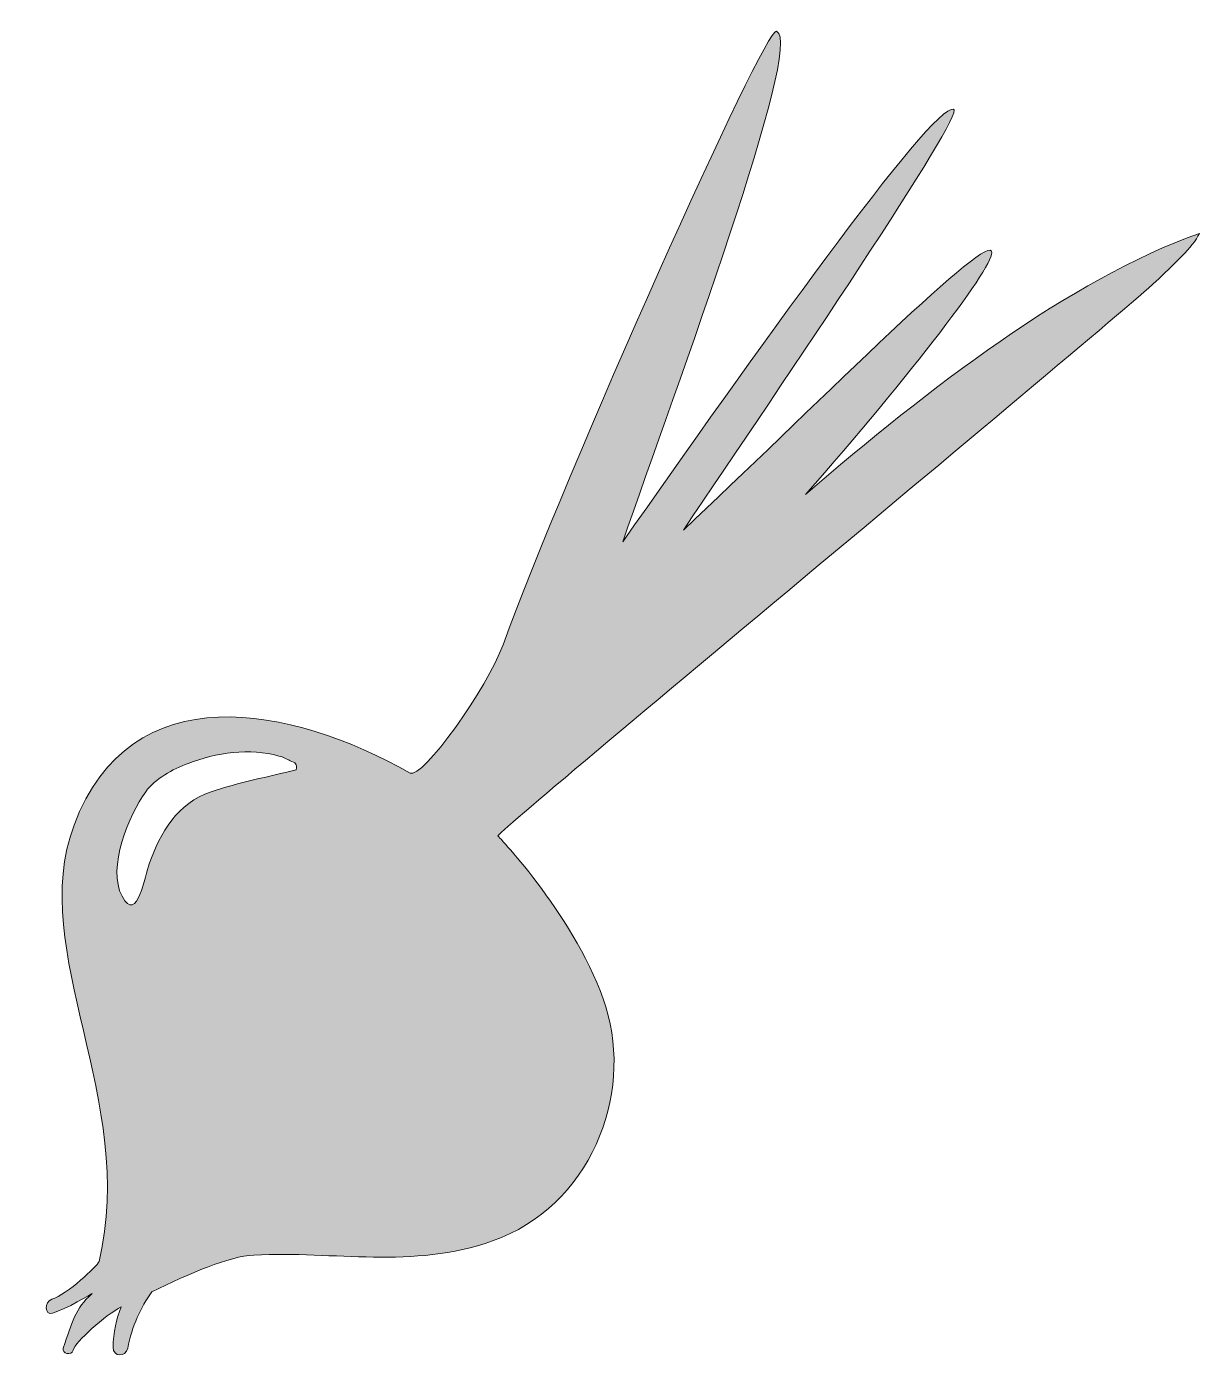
# Model space of a CAD drawing. Header units: inches. Extents: x -2 to 89, y 0 to 102.
import ezdxf

# ---------------------------------------------------------------- set-up
doc = ezdxf.new("R2010")
doc.units = ezdxf.units.IN
doc.header["$MEASUREMENT"] = 0
doc.layers.add('Layer 1', color=7, linetype='Continuous')

msp = doc.modelspace()

# ---------------------------------------------------------------- hatches: boundary and pattern name
at = {"layer": 'Layer 1', "true_color": 0x70009f}
h = msp.add_hatch(color=204, dxfattribs=at)
h.dxf.hatch_style = 2
edge = h.paths.add_edge_path()
edge.add_spline(control_points=[(0.48, 3.2), (1.48, 3.49), (3.51, 4.71), (3.51, 4.71), (2.22, 3.54), (1.97, 2.52), (1.3, 0.51), (1.17, 0.12), (1.94, -0.09), (2.06, 0.36), (2.22, 1), (4.53, 3.05), (5.76, 3.69), (5.38, 2.76), (5.15, 1.74), (5.13, 0.58), (5.11, -0.17), (6.12, -0.19), (6.25, 0.51), (6.59, 2.24), (7.24, 3.63), (8.1, 4.85), (10.96, 6.24), (14.07, 7.58), (15.94, 7.67), (22.17, 7.98), (28.09, 6.57), (34.28, 8.75), (41.75, 11.39), (45.11, 19.88), (42.97, 26.71), (40.86, 33.43), (34.68, 39.84), (34.68, 39.84), (34.44, 40.05), (83.6, 80.67), (85.57, 82.72), (86.51, 83.71), (88.07, 84.96), (88.56, 86.09), (78.59, 82.53), (67.79, 74.22), (58.31, 66.04), (66.27, 75.09), (73.08, 83.88), (72.59, 84.73), (71.94, 85.87), (58.09, 71.9), (48.94, 63.32), (56.51, 74.52), (70.64, 95.34), (69.69, 95.62), (68.06, 96.11), (53.8, 75.97), (44.28, 62.42), (48.31, 74.09), (58.25, 100.71), (56.09, 101.6), (55.2, 101.96), (39.82, 67.59), (35.08, 54.51), (33.9, 51.25), (28.87, 44.13), (27.94, 44.66), (18.79, 49.86), (6.44, 52.25), (2.13, 40.67), (-1.51, 30.87), (7.04, 19.6), (4.05, 7.16), (3.88, 6.8), (1.65, 4.67), (0.42, 4.27), (-0.17, 4.08), (-0.13, 3.01), (0.48, 3.2)], knot_values=[0, 0, 0, 0, 1, 1, 1, 2, 2, 2, 3, 3, 3, 4, 4, 4, 5, 5, 5, 6, 6, 6, 7, 7, 7, 8, 8, 8, 9, 9, 9, 10, 10, 10, 11, 11, 11, 12, 12, 12, 13, 13, 13, 14, 14, 14, 15, 15, 15, 16, 16, 16, 17, 17, 17, 18, 18, 18, 19, 19, 19, 20, 20, 20, 21, 21, 21, 22, 22, 22, 23, 23, 23, 24, 24, 24, 25, 25, 25, 25], degree=3, periodic=1)
edge = h.paths.add_edge_path()
edge.add_spline(control_points=[(7.64, 43.23), (8.37, 44.24), (9.7, 44.95), (10.89, 45.4), (13.01, 46.22), (15.66, 46.61), (17.87, 45.97), (18.19, 45.88), (18.48, 45.76), (18.74, 45.61), (19.11, 45.47), (19.31, 45.36), (19.2, 44.92), (17.03, 44.37), (14.82, 43.95), (12.65, 43.23), (10.08, 42.36), (8.78, 40.12), (7.9, 37.7), (7.6, 36.89), (7.01, 33.02), (5.82, 35.21), (4.65, 37.36), (6.35, 41.46), (7.64, 43.23)], knot_values=[0, 0, 0, 0, 1, 1, 1, 2, 2, 2, 3, 3, 3, 4, 4, 4, 5, 5, 5, 6, 6, 6, 7, 7, 7, 8, 8, 8, 8], degree=3, periodic=1)

# ---------------------------------------------------------------- linework, layer by layer
at = {"layer": 'Layer 1', "lineweight": 0}
for points, knots in [([(0.48, 3.2), (1.48, 3.49), (3.51, 4.71), (3.51, 4.71), (2.22, 3.54), (1.97, 2.52), (1.3, 0.51), (1.17, 0.12), (1.94, -0.09), (2.06, 0.36), (2.22, 1), (4.53, 3.05), (5.76, 3.69), (5.38, 2.76), (5.15, 1.74), (5.13, 0.58), (5.11, -0.17), (6.12, -0.19), (6.25, 0.51), (6.59, 2.24), (7.24, 3.63), (8.1, 4.85), (10.96, 6.24), (14.07, 7.58), (15.94, 7.67), (22.17, 7.98), (28.09, 6.57), (34.28, 8.75), (41.75, 11.39), (45.11, 19.88), (42.97, 26.71), (40.86, 33.43), (34.68, 39.84), (34.68, 39.84), (34.44, 40.05), (83.6, 80.67), (85.57, 82.72), (86.51, 83.71), (88.07, 84.96), (88.56, 86.09), (78.59, 82.53), (67.79, 74.22), (58.31, 66.04), (66.27, 75.09), (73.08, 83.88), (72.59, 84.73), (71.94, 85.87), (58.09, 71.9), (48.94, 63.32), (56.51, 74.52), (70.64, 95.34), (69.69, 95.62), (68.06, 96.11), (53.8, 75.97), (44.28, 62.42), (48.31, 74.09), (58.25, 100.71), (56.09, 101.6), (55.2, 101.96), (39.82, 67.59), (35.08, 54.51), (33.9, 51.25), (28.87, 44.13), (27.94, 44.66), (18.79, 49.86), (6.44, 52.25), (2.13, 40.67), (-1.51, 30.87), (7.04, 19.6), (4.05, 7.16), (3.88, 6.8), (1.65, 4.67), (0.42, 4.27), (-0.17, 4.08), (-0.13, 3.01), (0.48, 3.2)], [0, 0, 0, 0, 1, 1, 1, 2, 2, 2, 3, 3, 3, 4, 4, 4, 5, 5, 5, 6, 6, 6, 7, 7, 7, 8, 8, 8, 9, 9, 9, 10, 10, 10, 11, 11, 11, 12, 12, 12, 13, 13, 13, 14, 14, 14, 15, 15, 15, 16, 16, 16, 17, 17, 17, 18, 18, 18, 19, 19, 19, 20, 20, 20, 21, 21, 21, 22, 22, 22, 23, 23, 23, 24, 24, 24, 25, 25, 25, 25]), ([(7.64, 43.23), (8.37, 44.24), (9.7, 44.95), (10.89, 45.4), (13.01, 46.22), (15.66, 46.61), (17.87, 45.97), (18.19, 45.88), (18.48, 45.76), (18.74, 45.61), (19.11, 45.47), (19.31, 45.36), (19.2, 44.92), (17.03, 44.37), (14.82, 43.95), (12.65, 43.23), (10.08, 42.36), (8.78, 40.12), (7.9, 37.7), (7.6, 36.89), (7.01, 33.02), (5.82, 35.21), (4.65, 37.36), (6.35, 41.46), (7.64, 43.23)], [0, 0, 0, 0, 1, 1, 1, 2, 2, 2, 3, 3, 3, 4, 4, 4, 5, 5, 5, 6, 6, 6, 7, 7, 7, 8, 8, 8, 8])]:
    msp.add_open_spline(points, degree=3, knots=knots, dxfattribs=at)

doc.saveas('drawing.dxf')
